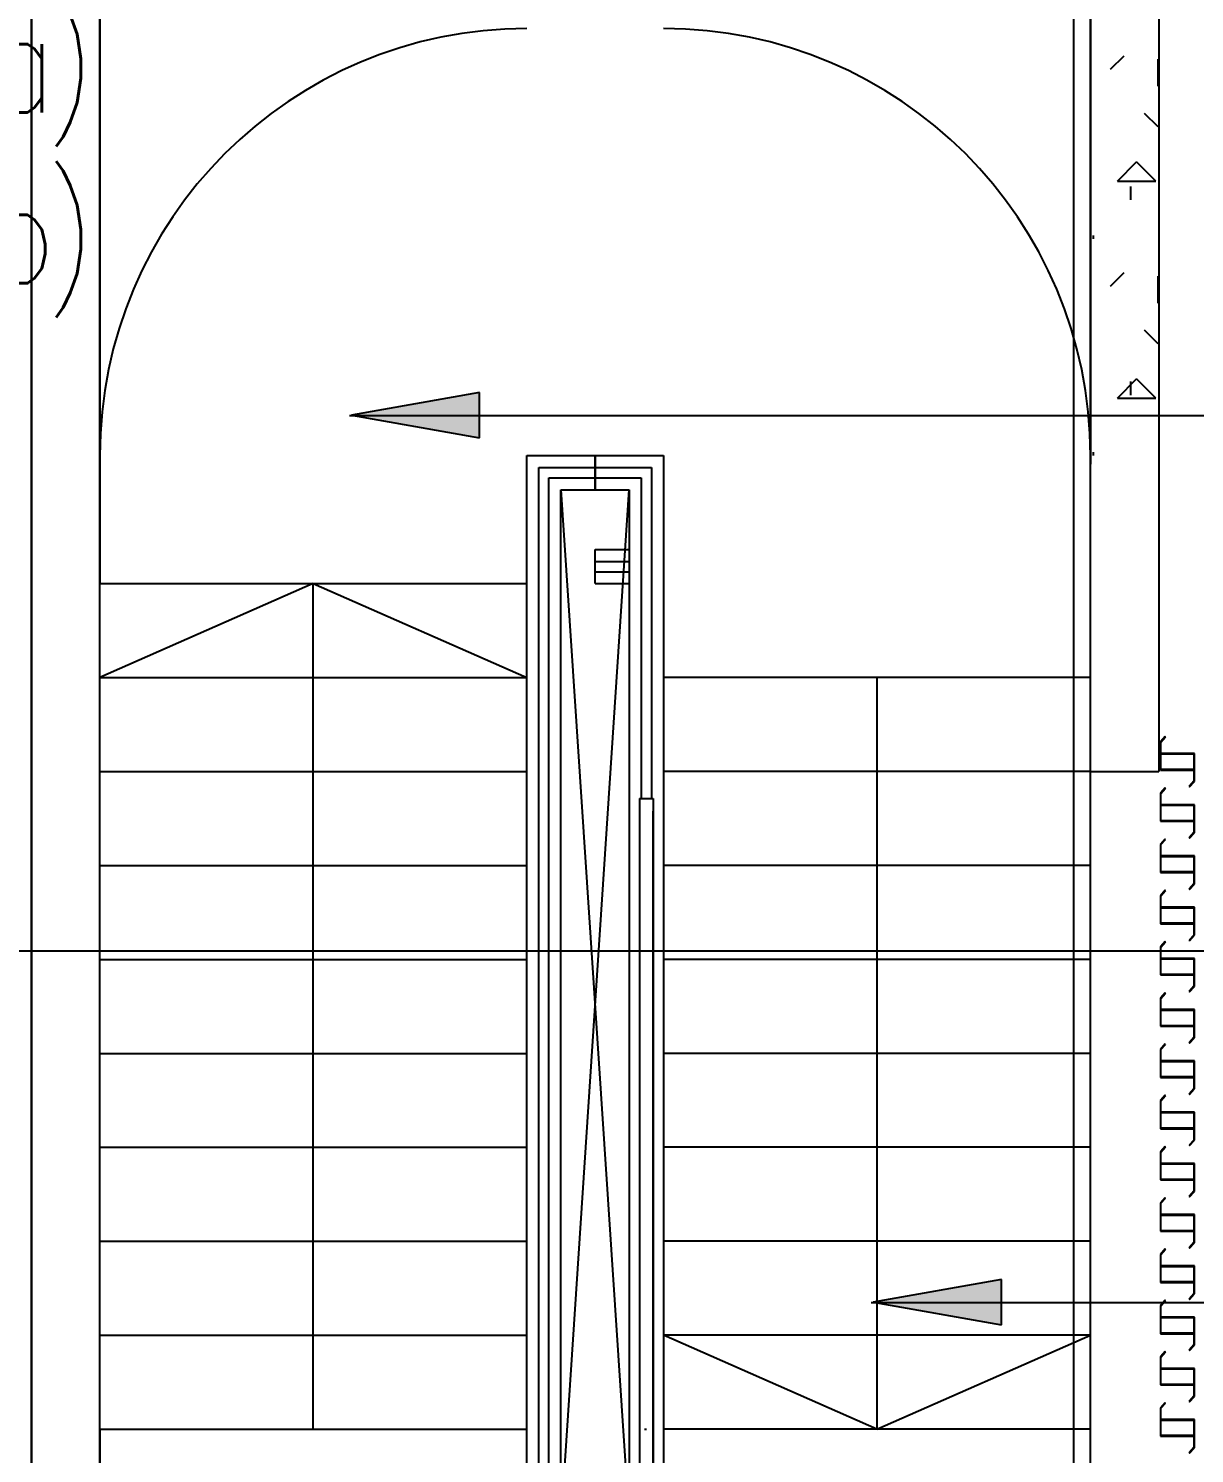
# Model space of a CAD drawing. Header units: millimetres. Extents: x -145636 to 131102, y -135903 to -7470.
# Drawn here: x 68036 to 71449, y -87069 to -82898 of the extents above; entities that cross this region are included whole.
import ezdxf

# ---------------------------------------------------------------- set-up
doc = ezdxf.new("R2010")
doc.units = ezdxf.units.MM
doc.layers.add('M-ACMV TEXT', color=7, linetype='Continuous', lineweight=25)
doc.layers.add('M_ARCHI', color=8, linetype='Continuous')
doc.styles.add('Arial Narrow', font='ARIALN.TTF', dxfattribs={"height": 100})

# ---------------------------------------------------------------- blocks, each defined once
blk = doc.blocks.new('RF Archi 21.10.2024')
at = {"layer": 'M_ARCHI'}
for points in [[(-97424.3, -100435.3), (-97049.3, -100501.4), (-97049.3, -100369.2)], [(-97424.3, -100435.3), (-97049.3, -100501.4), (-97049.3, -100369.2)], [(-95896.8, -103031.8), (-95521.8, -103097.9), (-95521.8, -102965.7)], [(-95896.8, -103031.8), (-95521.8, -103097.9), (-95521.8, -102965.7)]]:
    blk.add_hatch(color=8, dxfattribs=at).paths.add_polyline_path(points)
at = {"layer": 'M_ARCHI', "color": 8}
for p, q in [((-95311, -25375.2), (-95311, -128210.3)), ((-98361, -105278.5), (-98361, -97593.5)), ((-98361, -97793.5), (-98361, -103778.5)), ((-98161, -103778.5), (-98161, -97793.5)), ((-98161, -97793.5), (-98161, -100928.5)), ((-95261, -104878.5), (-95261, -97793.5)), ((-95261, -97793.5), (-95261, -100578.5)), ((-95061, -97793.5), (-95061, -101478.5)), ((-97049.3, -100369.2), (-97424.3, -100435.3)), ((-97049.3, -100369.2), (-97424.3, -100435.3)), ((-97049.3, -100501.4), (-97049.3, -100369.2)), ((-97049.3, -100501.4), (-97049.3, -100369.2)), ((-97430.2, -100436.3), (-94414.5, -100436.3)), ((-97430.2, -100436.3), (-94414.5, -100436.3)), ((-97424.3, -100435.3), (-97049.3, -100501.4)), ((-97424.3, -100435.3), (-97049.3, -100501.4)), ((-96911, -100553.5), (-96511, -100553.5)), ((-96911, -100928.5), (-96911, -100553.5)), ((-96911, -100553.5), (-96711, -100553.5)), ((-96911, -100928.5), (-96911, -100553.5)), ((-96711, -100553.5), (-96711, -100653.5)), ((-96711, -100553.5), (-96511, -100553.5)), ((-96711, -100653.5), (-96711, -100553.5)), ((-96511, -100553.5), (-96511, -101203.5)), ((-96511, -100553.5), (-96511, -100928.5)), ((-96876, -100588.5), (-96711, -100588.5)), ((-96876, -100928.5), (-96876, -100588.5)), ((-96876, -100588.5), (-96711, -100588.5)), ((-96876, -100928.5), (-96876, -100588.5)), ((-96711, -100588.5), (-96711, -100618.5)), ((-96711, -100588.5), (-96711, -100618.5)), ((-96711, -100588.5), (-96546, -100588.5)), ((-96711, -100618.5), (-96711, -100588.5)), ((-96711, -100588.5), (-96546, -100588.5)), ((-96711, -100618.5), (-96711, -100588.5)), ((-96546, -100588.5), (-96546, -100928.5)), ((-96546, -100588.5), (-96546, -100928.5)), ((-96846, -100618.5), (-96711, -100618.5)), ((-96846, -100928.5), (-96846, -100618.5)), ((-96846, -100618.5), (-96711, -100618.5)), ((-96846, -100928.5), (-96846, -100618.5)), ((-96811, -100653.5), (-96711, -100653.5)), ((-96811, -100928.5), (-96811, -100653.5)), ((-96811, -100653.5), (-96611, -103678.5)), ((-96811, -103678.5), (-96611, -100653.5)), ((-96711, -100618.5), (-96576, -100618.5)), ((-96711, -100618.5), (-96576, -100618.5)), ((-96711, -100653.5), (-96611, -100653.5)), ((-96611, -100653.5), (-96611, -100928.5)), ((-96576, -100618.5), (-96576, -100928.5)), ((-96576, -100618.5), (-96576, -100928.5)), ((-96711, -100828.5), (-96612.4, -100828.5)), ((-96711, -100928.5), (-96711, -100828.5)), ((-96711, -100863.5), (-96612.4, -100863.5)), ((-96711, -100893.5), (-96711, -100863.5)), ((-96711, -100863.5), (-96612.4, -100863.5)), ((-96711, -100893.5), (-96711, -100863.5)), ((-96511, -100828.5), (-96511, -100928.5)), ((-96711, -100893.5), (-96612.4, -100893.5)), ((-96711, -100893.5), (-96612.4, -100893.5)), ((-98161, -100928.5), (-96911, -100928.5)), ((-98161, -101203.5), (-98161, -100928.5)), ((-97536, -100928.5), (-98161, -101203.5)), ((-97536, -101203.5), (-97536, -100928.5)), ((-97536, -100928.5), (-96911, -101203.5)), ((-96911, -101203.5), (-96911, -100928.5)), ((-96911, -103678.5), (-96911, -100928.5)), ((-96876, -103678.5), (-96876, -100928.5)), ((-96876, -103678.5), (-96876, -100928.5)), ((-96846, -103678.5), (-96846, -100928.5)), ((-96846, -103678.5), (-96846, -100928.5)), ((-96811, -103678.5), (-96811, -100928.5)), ((-96711, -100928.5), (-96611, -100928.5)), ((-96611, -100928.5), (-96611, -103403.5)), ((-96611, -100928.5), (-96611, -103403.5)), ((-96576, -100928.5), (-96576, -101557.5)), ((-96576, -100928.5), (-96576, -101557.5)), ((-96546, -100928.5), (-96546, -101557.5)), ((-96546, -100928.5), (-96546, -101557.5)), ((-96511, -100928.5), (-96511, -103403.5)), ((-96511, -100928.5), (-96511, -103403.5)), ((-98161, -101478.5), (-98161, -101203.5)), ((-98161, -101203.5), (-96911, -101203.5)), ((-97536, -101478.5), (-97536, -101203.5)), ((-96911, -101478.5), (-96911, -101203.5)), ((-95261, -101203.5), (-96511, -101203.5)), ((-95261, -101203.5), (-96511, -101203.5)), ((-96511, -101203.5), (-96511, -101478.5)), ((-96511, -101203.5), (-96511, -101478.5)), ((-95886, -101203.5), (-95886, -101478.5)), ((-95041.9, -101376.1), (-95056.3, -101391.9)), ((-95056.3, -101391.9), (-95056.3, -101474.1)), ((-95056.3, -101391.9), (-95056.3, -101391.9)), ((-95054.8, -101392.5), (-95040.9, -101377.1)), ((-95054.8, -101425.6), (-95054.8, -101392.5)), ((-95054.8, -101392.5), (-95054.8, -101392.5)), ((-95040.9, -101377.1), (-95041.9, -101376.1)), ((-95041.9, -101376.1), (-95041.9, -101376.1)), ((-95040.9, -101377.1), (-95040.9, -101377.1)), ((-94956.3, -101425.6), (-95054.8, -101425.6)), ((-95054.8, -101425.6), (-95054.8, -101425.6)), ((-95054.8, -101427.1), (-94957.8, -101427.1)), ((-95054.8, -101472.6), (-95054.8, -101427.1)), ((-95054.8, -101427.1), (-95054.8, -101427.1)), ((-94957.8, -101427.1), (-94957.8, -101472.6)), ((-94957.8, -101427.1), (-94957.8, -101427.1)), ((-94956.3, -101507.8), (-94956.3, -101425.6)), ((-94956.3, -101425.6), (-94956.3, -101425.6)), ((-98161, -101753.5), (-98161, -101478.5)), ((-98161, -101478.5), (-96911, -101478.5)), ((-97536, -101753.5), (-97536, -101478.5)), ((-96911, -101753.5), (-96911, -101478.5)), ((-96511, -101478.5), (-96511, -101753.5)), ((-96511, -101478.5), (-96511, -101753.5)), ((-95261, -101478.5), (-96511, -101478.5)), ((-95261, -101478.5), (-96511, -101478.5)), ((-95886, -101478.5), (-95886, -101753.5)), ((-95261, -101478.5), (-95061, -101478.5)), ((-95056.3, -101474.1), (-94957.8, -101474.1)), ((-95056.3, -101474.1), (-95056.3, -101474.1)), ((-94957.8, -101472.6), (-95054.8, -101472.6)), ((-95054.8, -101472.6), (-95054.8, -101472.6)), ((-94957.8, -101472.6), (-94957.8, -101472.6)), ((-94957.8, -101474.1), (-94957.8, -101507.2)), ((-94957.8, -101474.1), (-94957.8, -101474.1)), ((-95041.9, -101526.1), (-95056.3, -101541.9)), ((-95054.8, -101542.5), (-95040.9, -101527.1)), ((-95040.9, -101527.1), (-95041.9, -101526.1)), ((-95041.9, -101526.1), (-95041.9, -101526.1)), ((-95040.9, -101527.1), (-95040.9, -101527.1)), ((-94957.8, -101507.2), (-94971.8, -101522.6)), ((-94971.8, -101522.6), (-94970.7, -101523.7)), ((-94971.8, -101522.6), (-94971.8, -101522.6)), ((-94970.7, -101523.7), (-94956.3, -101507.8)), ((-94970.7, -101523.7), (-94970.7, -101523.7)), ((-94957.8, -101507.2), (-94957.8, -101507.2)), ((-94956.3, -101507.8), (-94956.3, -101507.8)), ((-96581, -101557), (-96581, -103403.5)), ((-96581, -101557.5), (-96564.2, -101557.5)), ((-96563.1, -101557.2), (-96558.9, -101557.2)), ((-96557.8, -101557.5), (-96541, -101557.5)), ((-96541, -101557), (-96541, -103403.5)), ((-95056.3, -101541.9), (-95056.3, -101624.1)), ((-95056.3, -101541.9), (-95056.3, -101541.9)), ((-95054.8, -101575.6), (-95054.8, -101542.5)), ((-95054.8, -101542.5), (-95054.8, -101542.5)), ((-96581, -101594.3), (-96581, -103409.3)), ((-96541, -103409.3), (-96541, -101594.3)), ((-94956.3, -101575.6), (-95054.8, -101575.6)), ((-95054.8, -101575.6), (-95054.8, -101575.6)), ((-95054.8, -101577.1), (-94957.8, -101577.1)), ((-95054.8, -101622.6), (-95054.8, -101577.1)), ((-95054.8, -101577.1), (-95054.8, -101577.1)), ((-94957.8, -101577.1), (-94957.8, -101622.6)), ((-94957.8, -101577.1), (-94957.8, -101577.1)), ((-94956.3, -101657.8), (-94956.3, -101575.6)), ((-94956.3, -101575.6), (-94956.3, -101575.6)), ((-95056.3, -101624.1), (-94957.8, -101624.1)), ((-95056.3, -101624.1), (-95056.3, -101624.1)), ((-94957.8, -101622.6), (-95054.8, -101622.6)), ((-95054.8, -101622.6), (-95054.8, -101622.6)), ((-94957.8, -101657.2), (-94971.8, -101672.6)), ((-94957.8, -101622.6), (-94957.8, -101622.6)), ((-94957.8, -101624.1), (-94957.8, -101657.2)), ((-94957.8, -101624.1), (-94957.8, -101624.1)), ((-94957.8, -101657.2), (-94957.8, -101657.2)), ((-95041.9, -101676.1), (-95056.3, -101691.9)), ((-95056.3, -101691.9), (-95056.3, -101774.1)), ((-95056.3, -101691.9), (-95056.3, -101691.9)), ((-95054.8, -101692.5), (-95040.9, -101677.1)), ((-95054.8, -101725.6), (-95054.8, -101692.5)), ((-95054.8, -101692.5), (-95054.8, -101692.5)), ((-95040.9, -101677.1), (-95041.9, -101676.1)), ((-95041.9, -101676.1), (-95041.9, -101676.1)), ((-95040.9, -101677.1), (-95040.9, -101677.1)), ((-94971.8, -101672.6), (-94970.7, -101673.7)), ((-94971.8, -101672.6), (-94971.8, -101672.6)), ((-94970.7, -101673.7), (-94956.3, -101657.8)), ((-94970.7, -101673.7), (-94970.7, -101673.7)), ((-94956.3, -101657.8), (-94956.3, -101657.8)), ((-94956.3, -101725.6), (-95054.8, -101725.6)), ((-95054.8, -101725.6), (-95054.8, -101725.6)), ((-95054.8, -101727.1), (-94957.8, -101727.1)), ((-95054.8, -101772.6), (-95054.8, -101727.1)), ((-95054.8, -101727.1), (-95054.8, -101727.1)), ((-94957.8, -101727.1), (-94957.8, -101772.6)), ((-94957.8, -101727.1), (-94957.8, -101727.1)), ((-94956.3, -101807.8), (-94956.3, -101725.6)), ((-94956.3, -101725.6), (-94956.3, -101725.6)), ((-98161, -102028.5), (-98161, -101753.5)), ((-98161, -101753.5), (-96911, -101753.5)), ((-97536, -102028.5), (-97536, -101753.5)), ((-96911, -102028.5), (-96911, -101753.5)), ((-96511, -101753.5), (-96511, -102028.5)), ((-96511, -101753.5), (-96511, -102028.5)), ((-95261, -101753.5), (-96511, -101753.5)), ((-95261, -101753.5), (-96511, -101753.5)), ((-95886, -101753.5), (-95886, -102028.5)), ((-95056.3, -101774.1), (-94957.8, -101774.1)), ((-95056.3, -101774.1), (-95056.3, -101774.1)), ((-94957.8, -101772.6), (-95054.8, -101772.6)), ((-95054.8, -101772.6), (-95054.8, -101772.6)), ((-94957.8, -101772.6), (-94957.8, -101772.6)), ((-94957.8, -101774.1), (-94957.8, -101807.2)), ((-94957.8, -101774.1), (-94957.8, -101774.1)), ((-94957.8, -101807.2), (-94971.8, -101822.6)), ((-94971.8, -101822.6), (-94970.7, -101823.7)), ((-94971.8, -101822.6), (-94971.8, -101822.6)), ((-94970.7, -101823.7), (-94956.3, -101807.8)), ((-94970.7, -101823.7), (-94970.7, -101823.7)), ((-94957.8, -101807.2), (-94957.8, -101807.2)), ((-94956.3, -101807.8), (-94956.3, -101807.8)), ((-95041.9, -101826.1), (-95056.3, -101841.9)), ((-95056.3, -101841.9), (-95056.3, -101924.1)), ((-95056.3, -101841.9), (-95056.3, -101841.9)), ((-95054.8, -101842.5), (-95040.9, -101827.1)), ((-95054.8, -101875.6), (-95054.8, -101842.5)), ((-95054.8, -101842.5), (-95054.8, -101842.5)), ((-95040.9, -101827.1), (-95041.9, -101826.1)), ((-95041.9, -101826.1), (-95041.9, -101826.1)), ((-95040.9, -101827.1), (-95040.9, -101827.1)), ((-94956.3, -101875.6), (-95054.8, -101875.6)), ((-95054.8, -101875.6), (-95054.8, -101875.6)), ((-95054.8, -101877.1), (-94957.8, -101877.1)), ((-95054.8, -101922.6), (-95054.8, -101877.1)), ((-95054.8, -101877.1), (-95054.8, -101877.1)), ((-94957.8, -101877.1), (-94957.8, -101922.6)), ((-94957.8, -101877.1), (-94957.8, -101877.1)), ((-94956.3, -101957.8), (-94956.3, -101875.6)), ((-94956.3, -101875.6), (-94956.3, -101875.6)), ((-95056.3, -101924.1), (-94957.8, -101924.1)), ((-95056.3, -101924.1), (-95056.3, -101924.1)), ((-94957.8, -101922.6), (-95054.8, -101922.6)), ((-95054.8, -101922.6), (-95054.8, -101922.6)), ((-94957.8, -101922.6), (-94957.8, -101922.6)), ((-94957.8, -101924.1), (-94957.8, -101957.2)), ((-94957.8, -101924.1), (-94957.8, -101924.1)), ((-95041.9, -101976.1), (-95056.3, -101991.9)), ((-95054.8, -101992.5), (-95040.9, -101977.1)), ((-95040.9, -101977.1), (-95041.9, -101976.1)), ((-95041.9, -101976.1), (-95041.9, -101976.1)), ((-95040.9, -101977.1), (-95040.9, -101977.1)), ((-94957.8, -101957.2), (-94971.8, -101972.6)), ((-94971.8, -101972.6), (-94970.7, -101973.7)), ((-94971.8, -101972.6), (-94971.8, -101972.6)), ((-94970.7, -101973.7), (-94956.3, -101957.8)), ((-94970.7, -101973.7), (-94970.7, -101973.7)), ((-94957.8, -101957.2), (-94957.8, -101957.2)), ((-94956.3, -101957.8), (-94956.3, -101957.8)), ((-119483.2, -102003.5), (-72658, -102003.5)), ((-98161, -102303.5), (-98161, -102028.5)), ((-98161, -102028.5), (-96911, -102028.5)), ((-97536, -102303.5), (-97536, -102028.5)), ((-96911, -102303.5), (-96911, -102028.5)), ((-96511, -102028.5), (-96511, -102303.5)), ((-96511, -102028.5), (-96511, -102303.5)), ((-95261, -102028.5), (-96511, -102028.5)), ((-95261, -102028.5), (-96511, -102028.5)), ((-95886, -102028.5), (-95886, -102303.5)), ((-95056.3, -101991.9), (-95056.3, -102074.1)), ((-95056.3, -101991.9), (-95056.3, -101991.9)), ((-95054.8, -102025.6), (-95054.8, -101992.5)), ((-95054.8, -101992.5), (-95054.8, -101992.5)), ((-94956.3, -102025.6), (-95054.8, -102025.6)), ((-95054.8, -102025.6), (-95054.8, -102025.6)), ((-95054.8, -102027.1), (-94957.8, -102027.1)), ((-95054.8, -102072.6), (-95054.8, -102027.1)), ((-95054.8, -102027.1), (-95054.8, -102027.1)), ((-94957.8, -102027.1), (-94957.8, -102072.6)), ((-94957.8, -102027.1), (-94957.8, -102027.1)), ((-94956.3, -102107.8), (-94956.3, -102025.6)), ((-94956.3, -102025.6), (-94956.3, -102025.6)), ((-95056.3, -102074.1), (-94957.8, -102074.1)), ((-95056.3, -102074.1), (-95056.3, -102074.1)), ((-94957.8, -102072.6), (-95054.8, -102072.6)), ((-95054.8, -102072.6), (-95054.8, -102072.6)), ((-94957.8, -102072.6), (-94957.8, -102072.6)), ((-94957.8, -102074.1), (-94957.8, -102107.2)), ((-94957.8, -102074.1), (-94957.8, -102074.1)), ((-94957.8, -102107.2), (-94971.8, -102122.6)), ((-94970.7, -102123.7), (-94956.3, -102107.8)), ((-94957.8, -102107.2), (-94957.8, -102107.2)), ((-94956.3, -102107.8), (-94956.3, -102107.8)), ((-95041.9, -102126.1), (-95056.3, -102141.9)), ((-95056.3, -102141.9), (-95056.3, -102224.1)), ((-95056.3, -102141.9), (-95056.3, -102141.9)), ((-95054.8, -102142.5), (-95040.9, -102127.1)), ((-95054.8, -102175.6), (-95054.8, -102142.5)), ((-95054.8, -102142.5), (-95054.8, -102142.5)), ((-95040.9, -102127.1), (-95041.9, -102126.1)), ((-95041.9, -102126.1), (-95041.9, -102126.1)), ((-95040.9, -102127.1), (-95040.9, -102127.1)), ((-94971.8, -102122.6), (-94970.7, -102123.7)), ((-94971.8, -102122.6), (-94971.8, -102122.6)), ((-94970.7, -102123.7), (-94970.7, -102123.7)), ((-94956.3, -102175.6), (-95054.8, -102175.6)), ((-95054.8, -102175.6), (-95054.8, -102175.6)), ((-95054.8, -102177.1), (-94957.8, -102177.1)), ((-95054.8, -102222.6), (-95054.8, -102177.1)), ((-95054.8, -102177.1), (-95054.8, -102177.1)), ((-94957.8, -102177.1), (-94957.8, -102222.6)), ((-94957.8, -102177.1), (-94957.8, -102177.1)), ((-94956.3, -102257.8), (-94956.3, -102175.6)), ((-94956.3, -102175.6), (-94956.3, -102175.6)), ((-95056.3, -102224.1), (-94957.8, -102224.1)), ((-95056.3, -102224.1), (-95056.3, -102224.1)), ((-94957.8, -102222.6), (-95054.8, -102222.6)), ((-95054.8, -102222.6), (-95054.8, -102222.6)), ((-94957.8, -102222.6), (-94957.8, -102222.6)), ((-94957.8, -102224.1), (-94957.8, -102257.2)), ((-94957.8, -102224.1), (-94957.8, -102224.1)), ((-95041.9, -102276.1), (-95056.3, -102291.9)), ((-95054.8, -102292.5), (-95040.9, -102277.1)), ((-95040.9, -102277.1), (-95041.9, -102276.1)), ((-95041.9, -102276.1), (-95041.9, -102276.1)), ((-95040.9, -102277.1), (-95040.9, -102277.1)), ((-94957.8, -102257.2), (-94971.8, -102272.6)), ((-94971.8, -102272.6), (-94970.7, -102273.7)), ((-94971.8, -102272.6), (-94971.8, -102272.6)), ((-94970.7, -102273.7), (-94956.3, -102257.8)), ((-94970.7, -102273.7), (-94970.7, -102273.7)), ((-94957.8, -102257.2), (-94957.8, -102257.2)), ((-94956.3, -102257.8), (-94956.3, -102257.8)), ((-98161, -102578.5), (-98161, -102303.5)), ((-98161, -102303.5), (-96911, -102303.5)), ((-97536, -102578.5), (-97536, -102303.5)), ((-96911, -102578.5), (-96911, -102303.5)), ((-96511, -102303.5), (-96511, -102578.5)), ((-96511, -102303.5), (-96511, -102578.5)), ((-95261, -102303.5), (-96511, -102303.5)), ((-95261, -102303.5), (-96511, -102303.5)), ((-95886, -102303.5), (-95886, -102578.5)), ((-95056.3, -102291.9), (-95056.3, -102374.1)), ((-95056.3, -102291.9), (-95056.3, -102291.9)), ((-95054.8, -102325.6), (-95054.8, -102292.5)), ((-95054.8, -102292.5), (-95054.8, -102292.5)), ((-94956.3, -102325.6), (-95054.8, -102325.6)), ((-95054.8, -102325.6), (-95054.8, -102325.6)), ((-95054.8, -102327.1), (-94957.8, -102327.1)), ((-95054.8, -102372.6), (-95054.8, -102327.1)), ((-95054.8, -102327.1), (-95054.8, -102327.1)), ((-94957.8, -102327.1), (-94957.8, -102372.6)), ((-94957.8, -102327.1), (-94957.8, -102327.1)), ((-94956.3, -102407.8), (-94956.3, -102325.6)), ((-94956.3, -102325.6), (-94956.3, -102325.6)), ((-95056.3, -102374.1), (-94957.8, -102374.1)), ((-95056.3, -102374.1), (-95056.3, -102374.1)), ((-94957.8, -102372.6), (-95054.8, -102372.6)), ((-95054.8, -102372.6), (-95054.8, -102372.6)), ((-94957.8, -102407.2), (-94971.8, -102422.6)), ((-94970.7, -102423.7), (-94956.3, -102407.8)), ((-94957.8, -102372.6), (-94957.8, -102372.6)), ((-94957.8, -102374.1), (-94957.8, -102407.2)), ((-94957.8, -102374.1), (-94957.8, -102374.1)), ((-94957.8, -102407.2), (-94957.8, -102407.2)), ((-94956.3, -102407.8), (-94956.3, -102407.8)), ((-95041.9, -102426.1), (-95056.3, -102441.9)), ((-95056.3, -102441.9), (-95056.3, -102524.1)), ((-95056.3, -102441.9), (-95056.3, -102441.9)), ((-95054.8, -102442.5), (-95040.9, -102427.1)), ((-95054.8, -102475.6), (-95054.8, -102442.5)), ((-95054.8, -102442.5), (-95054.8, -102442.5)), ((-95040.9, -102427.1), (-95041.9, -102426.1)), ((-95041.9, -102426.1), (-95041.9, -102426.1)), ((-95040.9, -102427.1), (-95040.9, -102427.1)), ((-94971.8, -102422.6), (-94970.7, -102423.7)), ((-94971.8, -102422.6), (-94971.8, -102422.6)), ((-94970.7, -102423.7), (-94970.7, -102423.7)), ((-94956.3, -102475.6), (-95054.8, -102475.6)), ((-95054.8, -102475.6), (-95054.8, -102475.6)), ((-95054.8, -102477.1), (-94957.8, -102477.1)), ((-95054.8, -102522.6), (-95054.8, -102477.1)), ((-95054.8, -102477.1), (-95054.8, -102477.1)), ((-94957.8, -102477.1), (-94957.8, -102522.6)), ((-94957.8, -102477.1), (-94957.8, -102477.1)), ((-94956.3, -102557.8), (-94956.3, -102475.6)), ((-94956.3, -102475.6), (-94956.3, -102475.6)), ((-95056.3, -102524.1), (-94957.8, -102524.1)), ((-95056.3, -102524.1), (-95056.3, -102524.1)), ((-94957.8, -102522.6), (-95054.8, -102522.6)), ((-95054.8, -102522.6), (-95054.8, -102522.6)), ((-94957.8, -102522.6), (-94957.8, -102522.6)), ((-94957.8, -102524.1), (-94957.8, -102557.2)), ((-94957.8, -102524.1), (-94957.8, -102524.1)), ((-94957.8, -102557.2), (-94971.8, -102572.6)), ((-94971.8, -102572.6), (-94970.7, -102573.7)), ((-94971.8, -102572.6), (-94971.8, -102572.6)), ((-94970.7, -102573.7), (-94956.3, -102557.8)), ((-94970.7, -102573.7), (-94970.7, -102573.7)), ((-94957.8, -102557.2), (-94957.8, -102557.2)), ((-94956.3, -102557.8), (-94956.3, -102557.8)), ((-98161, -102853.5), (-98161, -102578.5)), ((-98161, -102578.5), (-96911, -102578.5)), ((-97536, -102853.5), (-97536, -102578.5)), ((-96911, -102853.5), (-96911, -102578.5)), ((-96511, -102578.5), (-96511, -102853.5)), ((-96511, -102578.5), (-96511, -102853.5)), ((-95261, -102578.5), (-96511, -102578.5)), ((-95261, -102578.5), (-96511, -102578.5)), ((-95886, -102578.5), (-95886, -102853.5)), ((-95041.9, -102576.1), (-95056.3, -102591.9)), ((-95056.3, -102591.9), (-95056.3, -102674.1)), ((-95056.3, -102591.9), (-95056.3, -102591.9)), ((-95054.8, -102592.5), (-95040.9, -102577.1)), ((-95054.8, -102625.6), (-95054.8, -102592.5)), ((-95054.8, -102592.5), (-95054.8, -102592.5)), ((-95040.9, -102577.1), (-95041.9, -102576.1)), ((-95041.9, -102576.1), (-95041.9, -102576.1)), ((-95040.9, -102577.1), (-95040.9, -102577.1)), ((-94956.3, -102625.6), (-95054.8, -102625.6)), ((-95054.8, -102625.6), (-95054.8, -102625.6)), ((-95054.8, -102627.1), (-94957.8, -102627.1)), ((-95054.8, -102672.6), (-95054.8, -102627.1)), ((-95054.8, -102627.1), (-95054.8, -102627.1)), ((-94957.8, -102627.1), (-94957.8, -102672.6)), ((-94957.8, -102627.1), (-94957.8, -102627.1)), ((-94956.3, -102707.8), (-94956.3, -102625.6)), ((-94956.3, -102625.6), (-94956.3, -102625.6)), ((-95056.3, -102674.1), (-94957.8, -102674.1)), ((-95056.3, -102674.1), (-95056.3, -102674.1)), ((-94957.8, -102672.6), (-95054.8, -102672.6)), ((-95054.8, -102672.6), (-95054.8, -102672.6)), ((-94957.8, -102672.6), (-94957.8, -102672.6)), ((-94957.8, -102674.1), (-94957.8, -102707.2)), ((-94957.8, -102674.1), (-94957.8, -102674.1)), ((-95041.9, -102726.1), (-95056.3, -102741.9)), ((-95056.3, -102741.9), (-95056.3, -102824.1)), ((-95056.3, -102741.9), (-95056.3, -102741.9)), ((-95054.8, -102742.5), (-95040.9, -102727.1)), ((-95040.9, -102727.1), (-95041.9, -102726.1)), ((-95041.9, -102726.1), (-95041.9, -102726.1)), ((-95040.9, -102727.1), (-95040.9, -102727.1)), ((-94957.8, -102707.2), (-94971.8, -102722.6)), ((-94971.8, -102722.6), (-94970.7, -102723.7)), ((-94971.8, -102722.6), (-94971.8, -102722.6)), ((-94970.7, -102723.7), (-94956.3, -102707.8)), ((-94970.7, -102723.7), (-94970.7, -102723.7)), ((-94957.8, -102707.2), (-94957.8, -102707.2)), ((-94956.3, -102707.8), (-94956.3, -102707.8)), ((-95054.8, -102775.6), (-95054.8, -102742.5)), ((-95054.8, -102742.5), (-95054.8, -102742.5)), ((-94956.3, -102775.6), (-95054.8, -102775.6)), ((-95054.8, -102775.6), (-95054.8, -102775.6)), ((-95054.8, -102777.1), (-94957.8, -102777.1)), ((-95054.8, -102822.6), (-95054.8, -102777.1)), ((-95054.8, -102777.1), (-95054.8, -102777.1)), ((-94957.8, -102777.1), (-94957.8, -102822.6)), ((-94957.8, -102777.1), (-94957.8, -102777.1)), ((-94956.3, -102857.8), (-94956.3, -102775.6)), ((-94956.3, -102775.6), (-94956.3, -102775.6)), ((-95056.3, -102824.1), (-94957.8, -102824.1)), ((-95056.3, -102824.1), (-95056.3, -102824.1)), ((-94957.8, -102822.6), (-95054.8, -102822.6)), ((-95054.8, -102822.6), (-95054.8, -102822.6)), ((-94957.8, -102822.6), (-94957.8, -102822.6)), ((-94957.8, -102824.1), (-94957.8, -102857.2)), ((-94957.8, -102824.1), (-94957.8, -102824.1)), ((-98161, -103128.5), (-98161, -102853.5)), ((-98161, -102853.5), (-96911, -102853.5)), ((-97536, -103128.5), (-97536, -102853.5)), ((-96911, -103128.5), (-96911, -102853.5)), ((-96511, -102853.5), (-96511, -103128.5)), ((-96511, -102853.5), (-96511, -103128.5)), ((-95261, -102853.5), (-96511, -102853.5)), ((-95261, -102853.5), (-96511, -102853.5)), ((-95886, -102853.5), (-95886, -103128.5)), ((-94957.8, -102857.2), (-94971.8, -102872.6)), ((-94970.7, -102873.7), (-94956.3, -102857.8)), ((-94957.8, -102857.2), (-94957.8, -102857.2)), ((-94956.3, -102857.8), (-94956.3, -102857.8)), ((-95041.9, -102876.1), (-95056.3, -102891.9)), ((-95056.3, -102891.9), (-95056.3, -102974.1)), ((-95056.3, -102891.9), (-95056.3, -102891.9)), ((-95054.8, -102892.5), (-95040.9, -102877.1)), ((-95054.8, -102925.6), (-95054.8, -102892.5)), ((-95054.8, -102892.5), (-95054.8, -102892.5)), ((-95040.9, -102877.1), (-95041.9, -102876.1)), ((-95041.9, -102876.1), (-95041.9, -102876.1)), ((-95040.9, -102877.1), (-95040.9, -102877.1)), ((-94971.8, -102872.6), (-94970.7, -102873.7)), ((-94971.8, -102872.6), (-94971.8, -102872.6)), ((-94970.7, -102873.7), (-94970.7, -102873.7)), ((-94956.3, -102925.6), (-95054.8, -102925.6)), ((-95054.8, -102925.6), (-95054.8, -102925.6)), ((-95054.8, -102927.1), (-94957.8, -102927.1)), ((-95054.8, -102972.6), (-95054.8, -102927.1)), ((-95054.8, -102927.1), (-95054.8, -102927.1)), ((-94957.8, -102927.1), (-94957.8, -102972.6)), ((-94957.8, -102927.1), (-94957.8, -102927.1)), ((-94956.3, -103007.8), (-94956.3, -102925.6)), ((-94956.3, -102925.6), (-94956.3, -102925.6)), ((-95521.8, -102965.7), (-95896.8, -103031.8)), ((-95521.8, -102965.7), (-95896.8, -103031.8)), ((-95521.8, -103097.9), (-95521.8, -102965.7)), ((-95521.8, -103097.9), (-95521.8, -102965.7)), ((-95056.3, -102974.1), (-94957.8, -102974.1)), ((-95056.3, -102974.1), (-95056.3, -102974.1)), ((-94957.8, -102972.6), (-95054.8, -102972.6)), ((-95054.8, -102972.6), (-95054.8, -102972.6)), ((-94957.8, -102972.6), (-94957.8, -102972.6)), ((-94957.8, -102974.1), (-94957.8, -103007.2)), ((-94957.8, -102974.1), (-94957.8, -102974.1)), ((-95902.7, -103032.9), (-94121.5, -103032.9)), ((-95902.7, -103032.9), (-94121.5, -103032.9)), ((-95896.8, -103031.8), (-95521.8, -103097.9)), ((-95896.8, -103031.8), (-95521.8, -103097.9)), ((-95041.9, -103026.1), (-95056.3, -103041.9)), ((-95054.8, -103042.5), (-95040.9, -103027.1)), ((-95040.9, -103027.1), (-95041.9, -103026.1)), ((-95041.9, -103026.1), (-95041.9, -103026.1)), ((-95040.9, -103027.1), (-95040.9, -103027.1)), ((-94957.8, -103007.2), (-94971.8, -103022.6)), ((-94971.8, -103022.6), (-94970.7, -103023.7)), ((-94971.8, -103022.6), (-94971.8, -103022.6)), ((-94970.7, -103023.7), (-94956.3, -103007.8)), ((-94970.7, -103023.7), (-94970.7, -103023.7)), ((-94957.8, -103007.2), (-94957.8, -103007.2)), ((-94956.3, -103007.8), (-94956.3, -103007.8)), ((-95056.3, -103041.9), (-95056.3, -103124.1)), ((-95056.3, -103041.9), (-95056.3, -103041.9)), ((-95054.8, -103075.6), (-95054.8, -103042.5)), ((-95054.8, -103042.5), (-95054.8, -103042.5)), ((-94956.3, -103075.6), (-95054.8, -103075.6)), ((-95054.8, -103075.6), (-95054.8, -103075.6)), ((-95054.8, -103077.1), (-94957.8, -103077.1)), ((-95054.8, -103122.6), (-95054.8, -103077.1)), ((-95054.8, -103077.1), (-95054.8, -103077.1)), ((-94957.8, -103077.1), (-94957.8, -103122.6)), ((-94957.8, -103077.1), (-94957.8, -103077.1)), ((-94956.3, -103157.8), (-94956.3, -103075.6)), ((-94956.3, -103075.6), (-94956.3, -103075.6)), ((-98161, -103403.5), (-98161, -103128.5)), ((-98161, -103128.5), (-96911, -103128.5)), ((-97536, -103403.5), (-97536, -103128.5)), ((-96911, -103403.5), (-96911, -103128.5)), ((-96511, -103128.5), (-96511, -103403.5)), ((-96511, -103128.5), (-96511, -103403.5)), ((-95261, -103128.5), (-96511, -103128.5)), ((-95261, -103128.5), (-96511, -103128.5)), ((-95886, -103403.5), (-96511, -103128.5)), ((-95886, -103128.5), (-95886, -103403.5)), ((-95886, -103403.5), (-95261, -103128.5)), ((-95056.3, -103124.1), (-94957.8, -103124.1)), ((-95056.3, -103124.1), (-95056.3, -103124.1)), ((-94957.8, -103122.6), (-95054.8, -103122.6)), ((-95054.8, -103122.6), (-95054.8, -103122.6)), ((-94957.8, -103157.2), (-94971.8, -103172.6)), ((-94970.7, -103173.7), (-94956.3, -103157.8)), ((-94957.8, -103122.6), (-94957.8, -103122.6)), ((-94957.8, -103124.1), (-94957.8, -103157.2)), ((-94957.8, -103124.1), (-94957.8, -103124.1)), ((-94957.8, -103157.2), (-94957.8, -103157.2)), ((-94956.3, -103157.8), (-94956.3, -103157.8)), ((-95041.9, -103176.1), (-95056.3, -103191.9)), ((-95056.3, -103191.9), (-95056.3, -103274.1)), ((-95056.3, -103191.9), (-95056.3, -103191.9)), ((-95054.8, -103192.5), (-95040.9, -103177.1)), ((-95054.8, -103225.6), (-95054.8, -103192.5)), ((-95054.8, -103192.5), (-95054.8, -103192.5)), ((-95040.9, -103177.1), (-95041.9, -103176.1)), ((-95041.9, -103176.1), (-95041.9, -103176.1)), ((-95040.9, -103177.1), (-95040.9, -103177.1)), ((-94971.8, -103172.6), (-94970.7, -103173.7)), ((-94971.8, -103172.6), (-94971.8, -103172.6)), ((-94970.7, -103173.7), (-94970.7, -103173.7)), ((-94956.3, -103225.6), (-95054.8, -103225.6)), ((-95054.8, -103225.6), (-95054.8, -103225.6)), ((-95054.8, -103227.1), (-94957.8, -103227.1)), ((-95054.8, -103272.6), (-95054.8, -103227.1)), ((-95054.8, -103227.1), (-95054.8, -103227.1)), ((-94957.8, -103227.1), (-94957.8, -103272.6)), ((-94957.8, -103227.1), (-94957.8, -103227.1)), ((-94956.3, -103307.8), (-94956.3, -103225.6)), ((-94956.3, -103225.6), (-94956.3, -103225.6)), ((-95056.3, -103274.1), (-94957.8, -103274.1)), ((-95056.3, -103274.1), (-95056.3, -103274.1)), ((-94957.8, -103272.6), (-95054.8, -103272.6)), ((-95054.8, -103272.6), (-95054.8, -103272.6)), ((-94957.8, -103272.6), (-94957.8, -103272.6)), ((-94957.8, -103274.1), (-94957.8, -103307.2)), ((-94957.8, -103274.1), (-94957.8, -103274.1)), ((-94957.8, -103307.2), (-94971.8, -103322.6)), ((-94971.8, -103322.6), (-94970.7, -103323.7)), ((-94971.8, -103322.6), (-94971.8, -103322.6)), ((-94970.7, -103323.7), (-94956.3, -103307.8)), ((-94970.7, -103323.7), (-94970.7, -103323.7)), ((-94957.8, -103307.2), (-94957.8, -103307.2)), ((-94956.3, -103307.8), (-94956.3, -103307.8)), ((-95041.9, -103326.1), (-95056.3, -103341.9)), ((-95056.3, -103341.9), (-95056.3, -103424.1)), ((-95056.3, -103341.9), (-95056.3, -103341.9)), ((-95054.8, -103342.5), (-95040.9, -103327.1)), ((-95054.8, -103375.6), (-95054.8, -103342.5)), ((-95054.8, -103342.5), (-95054.8, -103342.5)), ((-95040.9, -103327.1), (-95041.9, -103326.1)), ((-95041.9, -103326.1), (-95041.9, -103326.1)), ((-95040.9, -103327.1), (-95040.9, -103327.1)), ((-98161, -103403.5), (-98161, -104778.5)), ((-98161, -103403.5), (-96911, -103403.5)), ((-96911, -103678.5), (-96911, -103403.5)), ((-96611, -103403.5), (-96611, -103678.5)), ((-96611, -103403.5), (-96611, -103678.5)), ((-96581, -103403.5), (-96581, -103708.5)), ((-96581, -103409.3), (-96581, -103708.5)), ((-96541, -103403.5), (-96541, -103748.5)), ((-96541, -103748.5), (-96541, -103409.3)), ((-96511, -103403.5), (-96511, -103778.5)), ((-96511, -103403.5), (-96511, -103778.5)), ((-95261, -103403.5), (-96511, -103403.5)), ((-95261, -103403.5), (-96511, -103403.5)), ((-96511, -103403.5), (-96511, -103778.5)), ((-96511, -103403.5), (-96511, -103778.5)), ((-94956.3, -103375.6), (-95054.8, -103375.6)), ((-95054.8, -103375.6), (-95054.8, -103375.6)), ((-95054.8, -103377.1), (-94957.8, -103377.1)), ((-95054.8, -103422.6), (-95054.8, -103377.1)), ((-95054.8, -103377.1), (-95054.8, -103377.1)), ((-94957.8, -103377.1), (-94957.8, -103422.6)), ((-94957.8, -103377.1), (-94957.8, -103377.1)), ((-94956.3, -103457.8), (-94956.3, -103375.6)), ((-94956.3, -103375.6), (-94956.3, -103375.6)), ((-95056.3, -103424.1), (-94957.8, -103424.1)), ((-95056.3, -103424.1), (-95056.3, -103424.1)), ((-94957.8, -103422.6), (-95054.8, -103422.6)), ((-95054.8, -103422.6), (-95054.8, -103422.6)), ((-94957.8, -103422.6), (-94957.8, -103422.6)), ((-94957.8, -103424.1), (-94957.8, -103457.2)), ((-94957.8, -103424.1), (-94957.8, -103424.1)), ((-94957.8, -103457.2), (-94971.8, -103472.6)), ((-94971.8, -103472.6), (-94970.7, -103473.7)), ((-94971.8, -103472.6), (-94971.8, -103472.6)), ((-94970.7, -103473.7), (-94956.3, -103457.8)), ((-94970.7, -103473.7), (-94970.7, -103473.7)), ((-94957.8, -103457.2), (-94957.8, -103457.2)), ((-94956.3, -103457.8), (-94956.3, -103457.8))]:
    blk.add_line(p, q, dxfattribs=at)
at = {"layer": 'M_ARCHI', "color": 8, "linetype": 'Continuous'}
for p, q in [((-95202, -99422.8), (-95162.3, -99383.1)), ((-95063.1, -99472.3), (-95063.1, -99393)), ((-95061, -99395.1), (-95063.1, -99393)), ((-95063.1, -99472.4), (-95061, -99470.3)), ((-95063.1, -99591.5), (-95102.8, -99551.8)), ((-95182.2, -99750.2), (-95126.1, -99694.1)), ((-95069.9, -99750.2), (-95126.1, -99694.1)), ((-95182.1, -99750.2), (-95069.9, -99750.2)), ((-95142.4, -99805.4), (-95142.4, -99765.7)), ((-95251.6, -99918.8), (-95251.6, -99908.9)), ((-95202, -100057.8), (-95162.3, -100018.1)), ((-95063.1, -100107.3), (-95063.1, -100028)), ((-95061, -100030.1), (-95063.1, -100028)), ((-95063.1, -100107.4), (-95061, -100105.3)), ((-95063.1, -100226.5), (-95102.8, -100186.8)), ((-95182.2, -100385.2), (-95126.1, -100329.1)), ((-95142.4, -100376.9), (-95142.4, -100337.2)), ((-95069.9, -100385.2), (-95126.1, -100329.1)), ((-95182.1, -100385.2), (-95069.9, -100385.2)), ((-95251.6, -100553.8), (-95251.6, -100543.9))]:
    blk.add_line(p, q, dxfattribs=at)
at = {"layer": 'M_ARCHI', "color": 8}
for centre, start, end in [((-96911, -100553.5), 90, 180), ((-96511, -100553.5), 0, 90)]:
    blk.add_arc(centre, 1250, start, end, dxfattribs=at)
blk.add_open_spline([(-96566.2, -103403.7), (-96564.5, -103403.5), (-96562.8, -103403.5), (-96561, -103403.5)], degree=3, dxfattribs=at)

msp = doc.modelspace()

# ---------------------------------------------------------------- block references
at = {"layer": 'M_ARCHI', "color": 8, "linetype": 'Continuous'}
msp.add_blockref('RF Archi 21.10.2024', (166405.7, 16405.4), dxfattribs=at)

# ---------------------------------------------------------------- next in the draw order: texts
at = {"layer": 'M-ACMV TEXT', "color": 7, "insert": (66285.3, -82843.5), "char_height": 300, "width": 1559.448, "attachment_point": 1, "style": 'Arial Narrow', "bg_fill": 3, "box_fill_scale": 1.2, "bg_fill_color": 256, "bg_fill_transparency": 0}
msp.add_mtext('{\\Fsimplex|c0;\\W0.8;\\T0.8;CU-02-3A(a)\\PCU-02-3A(b)}', dxfattribs=at)

doc.saveas('drawing.dxf')
